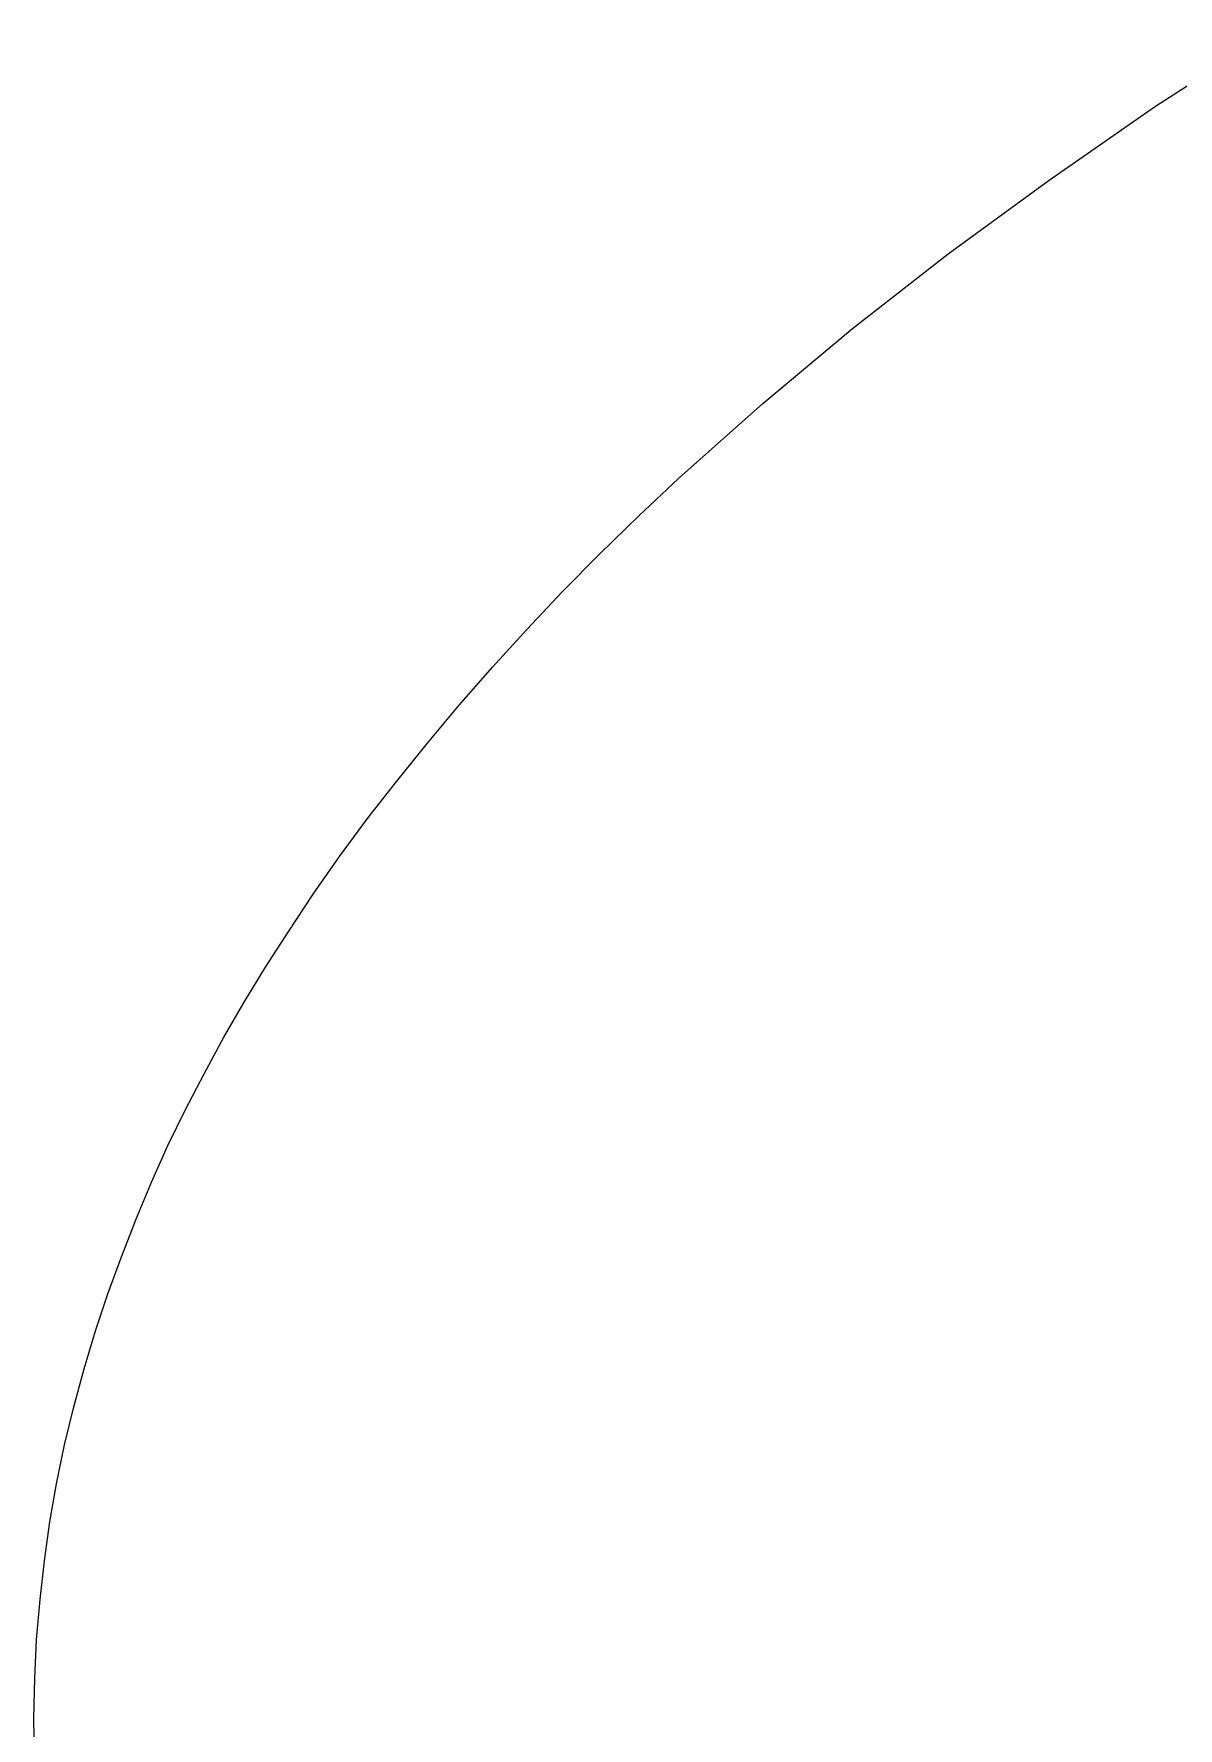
# Model space of a CAD drawing. Header units: inches. Extents: x 34 to 350, y 156 to 377.
# Drawn here: x 142.323 to 143.31, y 203.484 to 204.945 of the extents above; entities that cross this region are included whole.
import ezdxf

# ---------------------------------------------------------------- set-up
doc = ezdxf.new("R2010")
doc.units = ezdxf.units.IN
doc.header["$MEASUREMENT"] = 0
doc.layers.add('DIMS', color=7, linetype='Continuous')

# ---------------------------------------------------------------- blocks, each defined once
blk = doc.blocks.new('block 2034')
at = {"layer": 'DIMS', "color": 7, "lineweight": 18, "true_color": 0xffffff}
blk.add_lwpolyline([(142.3236, 203.458), (142.3231, 203.4925)], dxfattribs=at)
blk = doc.blocks.new('block 2035')
at = {"layer": 'DIMS', "color": 7, "lineweight": 18, "true_color": 0xffffff}
blk.add_lwpolyline([(142.3231, 203.4925), (142.324, 203.5268)], dxfattribs=at)
blk = doc.blocks.new('block 2036')
at = {"layer": 'DIMS', "color": 7, "lineweight": 18, "true_color": 0xffffff}
blk.add_lwpolyline([(142.324, 203.5268), (142.3253, 203.5604)], dxfattribs=at)
blk = doc.blocks.new('block 2037')
at = {"layer": 'DIMS', "color": 7, "lineweight": 18, "true_color": 0xffffff}
blk.add_lwpolyline([(142.3253, 203.5604), (142.3284, 203.5948)], dxfattribs=at)
blk = doc.blocks.new('block 2038')
at = {"layer": 'DIMS', "color": 7, "lineweight": 18, "true_color": 0xffffff}
blk.add_lwpolyline([(142.3284, 203.5948), (142.3322, 203.6282)], dxfattribs=at)
blk = doc.blocks.new('block 2039')
at = {"layer": 'DIMS', "color": 7, "lineweight": 18, "true_color": 0xffffff}
blk.add_lwpolyline([(142.3322, 203.6282), (142.3369, 203.6618)], dxfattribs=at)
blk = doc.blocks.new('block 2040')
at = {"layer": 'DIMS', "color": 7, "lineweight": 18, "true_color": 0xffffff}
blk.add_lwpolyline([(142.3369, 203.6618), (142.3427, 203.6947)], dxfattribs=at)
blk = doc.blocks.new('block 2041')
at = {"layer": 'DIMS', "color": 7, "lineweight": 18, "true_color": 0xffffff}
blk.add_lwpolyline([(142.3427, 203.6947), (142.3496, 203.7281)], dxfattribs=at)
blk = doc.blocks.new('block 2042')
at = {"layer": 'DIMS', "color": 7, "lineweight": 18, "true_color": 0xffffff}
blk.add_lwpolyline([(142.3496, 203.7281), (142.3575, 203.761)], dxfattribs=at)
blk = doc.blocks.new('block 2043')
at = {"layer": 'DIMS', "color": 7, "lineweight": 18, "true_color": 0xffffff}
blk.add_lwpolyline([(142.3575, 203.761), (142.3663, 203.7938)], dxfattribs=at)
blk = doc.blocks.new('block 2044')
at = {"layer": 'DIMS', "color": 7, "lineweight": 18, "true_color": 0xffffff}
blk.add_lwpolyline([(142.3663, 203.7938), (142.3762, 203.8265)], dxfattribs=at)
blk = doc.blocks.new('block 2045')
at = {"layer": 'DIMS', "color": 7, "lineweight": 18, "true_color": 0xffffff}
blk.add_lwpolyline([(142.3762, 203.8265), (142.3867, 203.8585)], dxfattribs=at)
blk = doc.blocks.new('block 2046')
at = {"layer": 'DIMS', "color": 7, "lineweight": 18, "true_color": 0xffffff}
blk.add_lwpolyline([(142.3867, 203.8585), (142.3985, 203.8904)], dxfattribs=at)
blk = doc.blocks.new('block 2047')
at = {"layer": 'DIMS', "color": 7, "lineweight": 18, "true_color": 0xffffff}
blk.add_lwpolyline([(142.3985, 203.8904), (142.4109, 203.9224)], dxfattribs=at)
blk = doc.blocks.new('block 2048')
at = {"layer": 'DIMS', "color": 7, "lineweight": 18, "true_color": 0xffffff}
blk.add_lwpolyline([(142.4109, 203.9224), (142.4244, 203.9548)], dxfattribs=at)
blk = doc.blocks.new('block 2049')
at = {"layer": 'DIMS', "color": 7, "lineweight": 18, "true_color": 0xffffff}
blk.add_lwpolyline([(142.4244, 203.9548), (142.4387, 203.9863)], dxfattribs=at)
blk = doc.blocks.new('block 2050')
at = {"layer": 'DIMS', "color": 7, "lineweight": 18, "true_color": 0xffffff}
blk.add_lwpolyline([(142.4387, 203.9863), (142.4538, 204.0175)], dxfattribs=at)
blk = doc.blocks.new('block 2051')
at = {"layer": 'DIMS', "color": 7, "lineweight": 18, "true_color": 0xffffff}
blk.add_lwpolyline([(142.4538, 204.0175), (142.4699, 204.0482)], dxfattribs=at)
blk = doc.blocks.new('block 2052')
at = {"layer": 'DIMS', "color": 7, "lineweight": 18, "true_color": 0xffffff}
blk.add_lwpolyline([(142.4699, 204.0482), (142.4866, 204.0792)], dxfattribs=at)
blk = doc.blocks.new('block 2053')
at = {"layer": 'DIMS', "color": 7, "lineweight": 18, "true_color": 0xffffff}
blk.add_lwpolyline([(142.4866, 204.0792), (142.5043, 204.11)], dxfattribs=at)
blk = doc.blocks.new('block 2054')
at = {"layer": 'DIMS', "color": 7, "lineweight": 18, "true_color": 0xffffff}
blk.add_lwpolyline([(142.5043, 204.11), (142.5229, 204.1403)], dxfattribs=at)
blk = doc.blocks.new('block 2055')
at = {"layer": 'DIMS', "color": 7, "lineweight": 18, "true_color": 0xffffff}
blk.add_lwpolyline([(142.5229, 204.1403), (142.5422, 204.1705)], dxfattribs=at)
blk = doc.blocks.new('block 2056')
at = {"layer": 'DIMS', "color": 7, "lineweight": 18, "true_color": 0xffffff}
blk.add_lwpolyline([(142.5422, 204.1705), (142.5639, 204.2032)], dxfattribs=at)
blk = doc.blocks.new('block 2057')
at = {"layer": 'DIMS', "color": 7, "lineweight": 18, "true_color": 0xffffff}
blk.add_lwpolyline([(142.5639, 204.2032), (142.5866, 204.2356)], dxfattribs=at)
blk = doc.blocks.new('block 2058')
at = {"layer": 'DIMS', "color": 7, "lineweight": 18, "true_color": 0xffffff}
blk.add_lwpolyline([(142.5866, 204.2356), (142.6106, 204.2685)], dxfattribs=at)
blk = doc.blocks.new('block 2059')
at = {"layer": 'DIMS', "color": 7, "lineweight": 18, "true_color": 0xffffff}
blk.add_lwpolyline([(142.6106, 204.2685), (142.6359, 204.3007)], dxfattribs=at)
blk = doc.blocks.new('block 2060')
at = {"layer": 'DIMS', "color": 7, "lineweight": 18, "true_color": 0xffffff}
blk.add_lwpolyline([(142.6359, 204.3007), (142.6623, 204.3336)], dxfattribs=at)
blk = doc.blocks.new('block 2061')
at = {"layer": 'DIMS', "color": 7, "lineweight": 18, "true_color": 0xffffff}
blk.add_lwpolyline([(142.6623, 204.3336), (142.6897, 204.3663)], dxfattribs=at)
blk = doc.blocks.new('block 2062')
at = {"layer": 'DIMS', "color": 7, "lineweight": 18, "true_color": 0xffffff}
blk.add_lwpolyline([(142.6897, 204.3663), (142.7184, 204.3991)], dxfattribs=at)
blk = doc.blocks.new('block 2063')
at = {"layer": 'DIMS', "color": 7, "lineweight": 18, "true_color": 0xffffff}
blk.add_lwpolyline([(142.7184, 204.3991), (142.748, 204.4316)], dxfattribs=at)
blk = doc.blocks.new('block 2064')
at = {"layer": 'DIMS', "color": 7, "lineweight": 18, "true_color": 0xffffff}
blk.add_lwpolyline([(142.748, 204.4316), (142.7789, 204.4643)], dxfattribs=at)
blk = doc.blocks.new('block 2065')
at = {"layer": 'DIMS', "color": 7, "lineweight": 18, "true_color": 0xffffff}
blk.add_lwpolyline([(142.7789, 204.4643), (142.8111, 204.4967)], dxfattribs=at)
blk = doc.blocks.new('block 2066')
at = {"layer": 'DIMS', "color": 7, "lineweight": 18, "true_color": 0xffffff}
blk.add_lwpolyline([(142.8111, 204.4967), (142.8447, 204.5296)], dxfattribs=at)
blk = doc.blocks.new('block 2067')
at = {"layer": 'DIMS', "color": 7, "lineweight": 18, "true_color": 0xffffff}
blk.add_lwpolyline([(142.8447, 204.5296), (142.8788, 204.5618)], dxfattribs=at)
blk = doc.blocks.new('block 2068')
at = {"layer": 'DIMS', "color": 7, "lineweight": 18, "true_color": 0xffffff}
blk.add_lwpolyline([(142.8788, 204.5618), (142.9515, 204.6266)], dxfattribs=at)
blk = doc.blocks.new('block 2069')
at = {"layer": 'DIMS', "color": 7, "lineweight": 18, "true_color": 0xffffff}
blk.add_lwpolyline([(142.9515, 204.6266), (143.029, 204.6912)], dxfattribs=at)
blk = doc.blocks.new('block 2070')
at = {"layer": 'DIMS', "color": 7, "lineweight": 18, "true_color": 0xffffff}
blk.add_lwpolyline([(143.029, 204.6912), (143.1113, 204.7555)], dxfattribs=at)
blk = doc.blocks.new('block 2071')
at = {"layer": 'DIMS', "color": 7, "lineweight": 18, "true_color": 0xffffff}
blk.add_lwpolyline([(143.1113, 204.7555), (143.1983, 204.819)], dxfattribs=at)
blk = doc.blocks.new('block 2072')
at = {"layer": 'DIMS', "color": 7, "lineweight": 18, "true_color": 0xffffff}
blk.add_lwpolyline([(143.1983, 204.819), (143.2901, 204.8828)], dxfattribs=at)
blk = doc.blocks.new('block 2073')
at = {"layer": 'DIMS', "color": 7, "lineweight": 18, "true_color": 0xffffff}
blk.add_lwpolyline([(143.2901, 204.8828), (143.3871, 204.9453)], dxfattribs=at)

msp = doc.modelspace()

# ---------------------------------------------------------------- block references
at = {"layer": 'DIMS'}
for name in ['block 2073', 'block 2072', 'block 2071', 'block 2070', 'block 2069', 'block 2068', 'block 2067', 'block 2066', 'block 2065', 'block 2064', 'block 2063', 'block 2062', 'block 2061', 'block 2060', 'block 2059', 'block 2058', 'block 2057', 'block 2056', 'block 2055', 'block 2054', 'block 2053', 'block 2052', 'block 2051', 'block 2050', 'block 2049', 'block 2048', 'block 2047', 'block 2046', 'block 2045', 'block 2044', 'block 2043', 'block 2042', 'block 2041', 'block 2040', 'block 2039', 'block 2038', 'block 2037', 'block 2036', 'block 2035', 'block 2034']:
    msp.add_blockref(name, (0, 0), dxfattribs=at)

doc.saveas('drawing.dxf')
